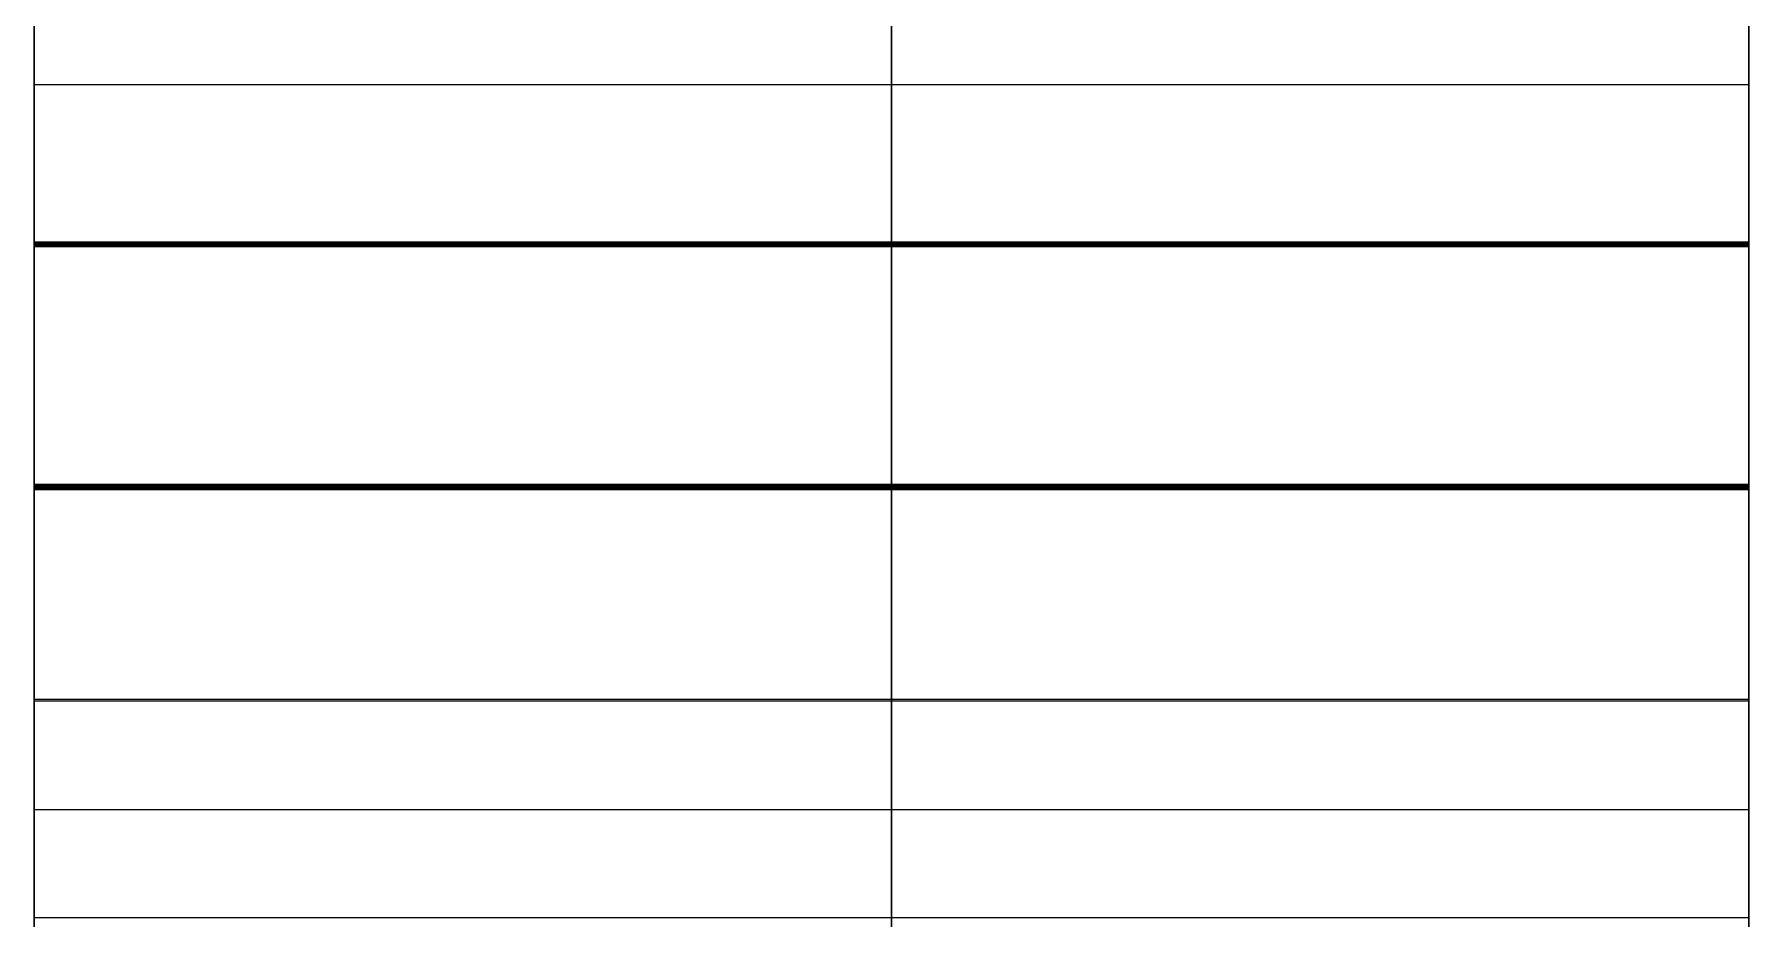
# Model space of a CAD drawing. Header units: millimetres. Extents: x -85 to 1059, y -155 to 155.
# Drawn here: x 1000.5 to 1007, y -9.54 to -6.19 of the extents above; entities that cross this region are included whole.
import ezdxf

# ---------------------------------------------------------------- set-up
doc = ezdxf.new("R2010")
doc.units = ezdxf.units.MM
doc.header["$MEASUREMENT"] = 0
doc.layers.add('Default', color=7, linetype='Continuous', true_color=0x000000)

msp = doc.modelspace()

# ---------------------------------------------------------------- linework, layer by layer
at = {"layer": 'Default'}
msp.add_line((1007, -6), (1007, -11), dxfattribs=at)
for points, degree, knots in [([(1000.5, 0.0018, 150.0005), (1000.5, 82.8446, 150.0005), (1000.5, 150.0018, 82.8432), (1000.5, 150.0018, 0.0004), (1000.5, 150.0018, -82.8427), (1000.5, 82.8446, -150), (1000.5, 0.0018, -150), (1000.5, -82.8411, -150), (1000.5, -149.9983, -82.8427), (1000.5, -149.9983, 0.0004), (1000.5, -149.9983, 82.8432), (1000.5, -82.8411, 150.0005), (1000.5, 0.0018, 150.0005)], 3, [-5, -5, -5, -5, -4, -4, -4, -3, -3, -3, -2, -2, -2, -1, -1, -1, -1]), ([(1000.5, 0.3488, 139.7504), (1000.5, -76.9709, 139.7504), (1000.5, -139.6511, 77.0702), (1000.5, -139.6511, -0.2498), (1000.5, -139.6511, -77.5699), (1000.5, -76.9709, -140.2497), (1000.5, 0.3488, -140.2497), (1000.5, 77.6689, -140.2497), (1000.5, 140.349, -77.5699), (1000.5, 140.349, -0.2498), (1000.5, 140.349, 77.0702), (1000.5, 77.6689, 139.7504), (1000.5, 0.3488, 139.7504)], 3, [20636, 20636, 20636, 20636, 20637, 20637, 20637, 20638, 20638, 20638, 20639, 20639, 20639, 20640, 20640, 20640, 20640]), ([(1007, 0.3488, 139.7504), (1007, -76.9709, 139.7504), (1007, -139.6511, 77.0702), (1007, -139.6511, -0.2498), (1007, -139.6511, -77.5699), (1007, -76.9709, -140.2497), (1007, 0.3488, -140.2497), (1007, 77.6689, -140.2497), (1007, 140.349, -77.5699), (1007, 140.349, -0.2498), (1007, 140.349, 77.0702), (1007, 77.6689, 139.7504), (1007, 0.3488, 139.7504)], 3, [20636, 20636, 20636, 20636, 20637, 20637, 20637, 20638, 20638, 20638, 20639, 20639, 20639, 20640, 20640, 20640, 20640]), ([(1000.5, 0.0018, 140.0004), (1000.5, -77.318, 140.0004), (1000.5, -139.9981, 77.3202), (1000.5, -139.9981, 0.0002), (1000.5, -139.9981, -77.3199), (1000.5, -77.318, -139.9997), (1000.5, 0.0018, -139.9997), (1000.5, 77.3215, -139.9997), (1000.5, 140.002, -77.3199), (1000.5, 140.002, 0.0002), (1000.5, 140.002, 77.3202), (1000.5, 77.3215, 140.0004), (1000.5, 0.0018, 140.0004)], 3, [-1, -1, -1, -1, 0, 0, 0, 1, 1, 1, 2, 2, 2, 3, 3, 3, 3]), ([(1003.75, 0.0018, 140.0004), (1003.75, -77.318, 140.0004), (1003.75, -139.9981, 77.3202), (1003.75, -139.9981, 0.0002), (1003.75, -139.9981, -77.3199), (1003.75, -77.318, -139.9997), (1003.75, 0.0018, -139.9997), (1003.75, 77.3215, -139.9997), (1003.75, 140.002, -77.3199), (1003.75, 140.002, 0.0002), (1003.75, 140.002, 77.3202), (1003.75, 77.3215, 140.0004), (1003.75, 0.0018, 140.0004)], 3, [-1, -1, -1, -1, 0, 0, 0, 1, 1, 1, 2, 2, 2, 3, 3, 3, 3]), ([(1007, 0.0018, 140.0004), (1007, -77.318, 140.0004), (1007, -139.9981, 77.3202), (1007, -139.9981, 0.0002), (1007, -139.9981, -77.3199), (1007, -77.318, -139.9997), (1007, 0.0018, -139.9997), (1007, 77.3215, -139.9997), (1007, 140.002, -77.3199), (1007, 140.002, 0.0002), (1007, 140.002, 77.3202), (1007, 77.3215, 140.0004), (1007, 0.0018, 140.0004)], 3, [-1, -1, -1, -1, 0, 0, 0, 1, 1, 1, 2, 2, 2, 3, 3, 3, 3]), ([(1007, 124.0322, 15.6482), (1007, 116.3332, 77.2989), (1007, 63.7379, 125.0004), (1007, 0.0019, 125.0004), (1007, -17.5054, 125.0004), (1007, -34.1724, 121.4011), (1007, -49.2988, 114.9022)], 3, [595.378082, 595.378082, 595.378082, 595.378082, 596.378082, 596.378082, 596.378082, 597.378082, 597.378082, 597.378082, 597.378082]), ([(1007, -49.627, -114.76), (1007, -34.4135, -121.3481), (1007, -17.6322, -124.9994), (1007, 0.0018, -124.9994), (1007, 63.676, -124.9994), (1007, 116.2304, -77.3892), (1007, 124.0095, -15.8252)], 3, [1200.555169, 1200.555169, 1200.555169, 1200.555169, 1201.555169, 1201.555169, 1201.555169, 1202.555169, 1202.555169, 1202.555169, 1202.555169]), ([(1007, 0.0018, 11.1001), (1007, -6.1285, 11.1001), (1007, -11.098, 6.1305), (1007, -11.098, -0.0001), (1007, -11.098, -6.1303), (1007, -6.1285, -11.0999), (1007, 0.0018, -11.0999), (1007, 6.132, -11.0999), (1007, 11.1019, -6.1303), (1007, 11.1019, -0.0001), (1007, 11.1019, 6.1305), (1007, 6.132, 11.1001), (1007, 0.0018, 11.1001)], 3, [1795.564678, 1795.564678, 1795.564678, 1795.564678, 1796.564678, 1796.564678, 1796.564678, 1797.564678, 1797.564678, 1797.564678, 1798.564678, 1798.564678, 1798.564678, 1799.564678, 1799.564678, 1799.564678, 1799.564678]), ([(1000.5, -6.3843, -155.0997), (1000.5, -6.3871, -155.091), (1000.5, -6.3899, -155.0824), (1000.5, -6.4058, -155.031), (1000.5, -6.4217, -154.9797), (1000.5, -6.4376, -154.9287), (1000.5, -6.4534, -154.8778), (1000.5, -6.4691, -154.8271), (1000.5, -6.4848, -154.7765), (1000.5, -6.5002, -154.7259), (1000.5, -6.5155, -154.6753), (1000.5, -6.5309, -154.625), (1000.5, -6.5462, -154.5747), (1000.5, -6.5612, -154.5248), (1000.5, -6.5762, -154.4749), (1000.5, -6.5912, -154.4253), (1000.5, -6.6062, -154.3758), (1000.5, -6.6208, -154.3262), (1000.5, -6.6355, -154.2766), (1000.5, -6.6499, -154.2276), (1000.5, -6.6644, -154.1786), (1000.5, -6.6787, -154.1297), (1000.5, -6.693, -154.0808), (1000.5, -6.7071, -154.032), (1000.5, -6.7212, -153.9831), (1000.5, -6.7351, -153.9348), (1000.5, -6.7491, -153.8865), (1000.5, -6.7628, -153.8385), (1000.5, -6.7766, -153.7905), (1000.5, -6.7902, -153.7425), (1000.5, -6.8037, -153.6945), (1000.5, -6.8173, -153.6471), (1000.5, -6.8309, -153.5997), (1000.5, -6.844, -153.5522), (1000.5, -6.857, -153.5048), (1000.5, -6.8701, -153.4577), (1000.5, -6.8831, -153.4106), (1000.5, -6.8958, -153.3638), (1000.5, -6.9085, -153.3171), (1000.5, -6.9214, -153.2705), (1000.5, -6.9343, -153.2239), (1000.5, -6.9468, -153.1777), (1000.5, -6.9593, -153.1315), (1000.5, -6.9697, -153.0922), (1000.5, -6.9801, -153.0528)], 2, [10521, 10521, 10521, 10522, 10522, 10523, 10523, 10524, 10524, 10525, 10525, 10526, 10526, 10527, 10527, 10528, 10528, 10529, 10529, 10530, 10530, 10531, 10531, 10532, 10532, 10533, 10533, 10534, 10534, 10535, 10535, 10536, 10536, 10537, 10537, 10538, 10538, 10539, 10539, 10540, 10540, 10541, 10541, 10542, 10542, 10543, 10543, 10543]), ([(1000.5, -6.9801, 152.5533), (1000.5, -6.9697, 152.5926), (1000.5, -6.9593, 152.6319), (1000.5, -6.9468, 152.6781), (1000.5, -6.9343, 152.7243), (1000.5, -6.9214, 152.7707), (1000.5, -6.9085, 152.8171), (1000.5, -6.8958, 152.864), (1000.5, -6.8831, 152.911), (1000.5, -6.8701, 152.9582), (1000.5, -6.857, 153.0055), (1000.5, -6.844, 153.0526), (1000.5, -6.8309, 153.0997), (1000.5, -6.8173, 153.1473), (1000.5, -6.8037, 153.195), (1000.5, -6.7902, 153.2428), (1000.5, -6.7766, 153.2906), (1000.5, -6.7628, 153.3389), (1000.5, -6.7491, 153.3872), (1000.5, -6.7351, 153.4354), (1000.5, -6.7212, 153.4835), (1000.5, -6.7071, 153.532), (1000.5, -6.693, 153.5805), (1000.5, -6.6787, 153.6296), (1000.5, -6.6644, 153.6786), (1000.5, -6.6499, 153.7278), (1000.5, -6.6355, 153.777), (1000.5, -6.6208, 153.8266), (1000.5, -6.6062, 153.8762), (1000.5, -6.5912, 153.9259), (1000.5, -6.5762, 153.9757), (1000.5, -6.5612, 154.0256), (1000.5, -6.5462, 154.0755), (1000.5, -6.5309, 154.1258), (1000.5, -6.5155, 154.176), (1000.5, -6.5002, 154.2263), (1000.5, -6.4848, 154.2766), (1000.5, -6.4691, 154.3272), (1000.5, -6.4534, 154.3778), (1000.5, -6.4376, 154.4288), (1000.5, -6.4217, 154.4798), (1000.5, -6.4058, 154.5311), (1000.5, -6.3899, 154.5824), (1000.5, -6.3871, 154.5914), (1000.5, -6.3843, 154.6004)], 2, [20547, 20547, 20547, 20548, 20548, 20549, 20549, 20550, 20550, 20551, 20551, 20552, 20552, 20553, 20553, 20554, 20554, 20555, 20555, 20556, 20556, 20557, 20557, 20558, 20558, 20559, 20559, 20560, 20560, 20561, 20561, 20562, 20562, 20563, 20563, 20564, 20564, 20565, 20565, 20566, 20566, 20567, 20567, 20568, 20568, 20569, 20569, 20569]), ([(1007, -6.3843, -155.0997), (1007, -6.3871, -155.091), (1007, -6.3899, -155.0824), (1007, -6.4058, -155.031), (1007, -6.4217, -154.9797), (1007, -6.4376, -154.9287), (1007, -6.4534, -154.8778), (1007, -6.4691, -154.8271), (1007, -6.4848, -154.7765), (1007, -6.5002, -154.7259), (1007, -6.5155, -154.6753), (1007, -6.5309, -154.625), (1007, -6.5462, -154.5747), (1007, -6.5612, -154.5248), (1007, -6.5762, -154.4749), (1007, -6.5912, -154.4253), (1007, -6.6062, -154.3758), (1007, -6.6208, -154.3262), (1007, -6.6355, -154.2766), (1007, -6.6499, -154.2276), (1007, -6.6644, -154.1786), (1007, -6.6787, -154.1297), (1007, -6.693, -154.0808), (1007, -6.7071, -154.032), (1007, -6.7212, -153.9831), (1007, -6.7351, -153.9348), (1007, -6.7491, -153.8865), (1007, -6.7628, -153.8385), (1007, -6.7766, -153.7905), (1007, -6.7902, -153.7425), (1007, -6.8037, -153.6945), (1007, -6.8173, -153.6471), (1007, -6.8309, -153.5997), (1007, -6.844, -153.5522), (1007, -6.857, -153.5048), (1007, -6.8701, -153.4577), (1007, -6.8831, -153.4106), (1007, -6.8958, -153.3638), (1007, -6.9085, -153.3171), (1007, -6.9214, -153.2705), (1007, -6.9343, -153.2239), (1007, -6.9468, -153.1777), (1007, -6.9593, -153.1315), (1007, -6.9697, -153.0922), (1007, -6.9801, -153.0528)], 2, [10521, 10521, 10521, 10522, 10522, 10523, 10523, 10524, 10524, 10525, 10525, 10526, 10526, 10527, 10527, 10528, 10528, 10529, 10529, 10530, 10530, 10531, 10531, 10532, 10532, 10533, 10533, 10534, 10534, 10535, 10535, 10536, 10536, 10537, 10537, 10538, 10538, 10539, 10539, 10540, 10540, 10541, 10541, 10542, 10542, 10543, 10543, 10543]), ([(1007, -6.9801, 152.5533), (1007, -6.9697, 152.5926), (1007, -6.9593, 152.6319), (1007, -6.9468, 152.6781), (1007, -6.9343, 152.7243), (1007, -6.9214, 152.7707), (1007, -6.9085, 152.8171), (1007, -6.8958, 152.864), (1007, -6.8831, 152.911), (1007, -6.8701, 152.9582), (1007, -6.857, 153.0055), (1007, -6.844, 153.0526), (1007, -6.8309, 153.0997), (1007, -6.8173, 153.1473), (1007, -6.8037, 153.195), (1007, -6.7902, 153.2428), (1007, -6.7766, 153.2906), (1007, -6.7628, 153.3389), (1007, -6.7491, 153.3872), (1007, -6.7351, 153.4354), (1007, -6.7212, 153.4835), (1007, -6.7071, 153.532), (1007, -6.693, 153.5805), (1007, -6.6787, 153.6296), (1007, -6.6644, 153.6786), (1007, -6.6499, 153.7278), (1007, -6.6355, 153.777), (1007, -6.6208, 153.8266), (1007, -6.6062, 153.8762), (1007, -6.5912, 153.9259), (1007, -6.5762, 153.9757), (1007, -6.5612, 154.0256), (1007, -6.5462, 154.0755), (1007, -6.5309, 154.1258), (1007, -6.5155, 154.176), (1007, -6.5002, 154.2263), (1007, -6.4848, 154.2766), (1007, -6.4691, 154.3272), (1007, -6.4534, 154.3778), (1007, -6.4376, 154.4288), (1007, -6.4217, 154.4798), (1007, -6.4058, 154.5311), (1007, -6.3899, 154.5824), (1007, -6.3871, 154.5914), (1007, -6.3843, 154.6004)], 2, [20547, 20547, 20547, 20548, 20548, 20549, 20549, 20550, 20550, 20551, 20551, 20552, 20552, 20553, 20553, 20554, 20554, 20555, 20555, 20556, 20556, 20557, 20557, 20558, 20558, 20559, 20559, 20560, 20560, 20561, 20561, 20562, 20562, 20563, 20563, 20564, 20564, 20565, 20565, 20566, 20566, 20567, 20567, 20568, 20568, 20569, 20569, 20569]), ([(1000.5, -6.9978, -153.0236), (1000.5, -7.145, -153.0163), (1000.5, -7.2923, -153.0091), (1000.5, -7.4481, -153.0012), (1000.5, -7.6038, -152.9932), (1000.5, -7.7509, -152.9853), (1000.5, -7.8981, -152.9774)], 2, [10552, 10552, 10552, 10553, 10553, 10554, 10554, 10555, 10555, 10555]), ([(1000.5, -7.8981, 152.4778), (1000.5, -7.7509, 152.4855), (1000.5, -7.6038, 152.4933), (1000.5, -7.4481, 152.5012), (1000.5, -7.2923, 152.5092), (1000.5, -7.145, 152.5164), (1000.5, -6.9978, 152.5236)], 2, [20535, 20535, 20535, 20536, 20536, 20537, 20537, 20538, 20538, 20538]), ([(1007, -6.9978, -153.0236), (1007, -7.145, -153.0163), (1007, -7.2923, -153.0091), (1007, -7.4481, -153.0012), (1007, -7.6038, -152.9932), (1007, -7.7509, -152.9853), (1007, -7.8981, -152.9774)], 2, [10552, 10552, 10552, 10553, 10553, 10554, 10554, 10555, 10555, 10555]), ([(1007, -7.8981, 152.4778), (1007, -7.7509, 152.4855), (1007, -7.6038, 152.4933), (1007, -7.4481, 152.5012), (1007, -7.2923, 152.5092), (1007, -7.145, 152.5164), (1007, -6.9978, 152.5236)], 2, [20535, 20535, 20535, 20536, 20536, 20537, 20537, 20538, 20538, 20538]), ([(1000.5, -7.9189, -153.0052), (1000.5, -7.9333, -153.0431), (1000.5, -7.9478, -153.0811), (1000.5, -7.9649, -153.1259), (1000.5, -7.982, -153.1707), (1000.5, -7.9993, -153.2157), (1000.5, -8.0166, -153.2606), (1000.5, -8.0342, -153.3058), (1000.5, -8.0519, -153.3509), (1000.5, -8.0697, -153.3965), (1000.5, -8.0875, -153.442), (1000.5, -8.1055, -153.4876), (1000.5, -8.1235, -153.5333), (1000.5, -8.1416, -153.5794), (1000.5, -8.1598, -153.6254), (1000.5, -8.1782, -153.6718), (1000.5, -8.1965, -153.7182), (1000.5, -8.215, -153.7644), (1000.5, -8.2335, -153.8106), (1000.5, -8.2524, -153.8575), (1000.5, -8.2713, -153.9045), (1000.5, -8.2903, -153.9512), (1000.5, -8.3094, -153.9979), (1000.5, -8.3284, -154.0452), (1000.5, -8.3475, -154.0925), (1000.5, -8.3671, -154.1401), (1000.5, -8.3867, -154.1877), (1000.5, -8.4062, -154.2352), (1000.5, -8.4258, -154.2826), (1000.5, -8.4456, -154.3308), (1000.5, -8.4653, -154.3789), (1000.5, -8.4856, -154.4269), (1000.5, -8.5059, -154.4749), (1000.5, -8.526, -154.5232), (1000.5, -8.5461, -154.5716), (1000.5, -8.5666, -154.6202), (1000.5, -8.587, -154.6689), (1000.5, -8.6077, -154.7178), (1000.5, -8.6283, -154.7666), (1000.5, -8.6493, -154.8157), (1000.5, -8.6703, -154.8647), (1000.5, -8.6916, -154.9143), (1000.5, -8.713, -154.9638), (1000.5, -8.7165, -154.9723), (1000.5, -8.72, -154.9808)], 2, [10564, 10564, 10564, 10565, 10565, 10566, 10566, 10567, 10567, 10568, 10568, 10569, 10569, 10570, 10570, 10571, 10571, 10572, 10572, 10573, 10573, 10574, 10574, 10575, 10575, 10576, 10576, 10577, 10577, 10578, 10578, 10579, 10579, 10580, 10580, 10581, 10581, 10582, 10582, 10583, 10583, 10584, 10584, 10585, 10585, 10586, 10586, 10586]), ([(1000.5, -8.713, 154.4639), (1000.5, -8.6916, 154.4147), (1000.5, -8.6703, 154.3655), (1000.5, -8.6493, 154.3163), (1000.5, -8.6283, 154.267), (1000.5, -8.6077, 154.218), (1000.5, -8.587, 154.169), (1000.5, -8.5666, 154.1205), (1000.5, -8.5461, 154.072), (1000.5, -8.526, 154.0238), (1000.5, -8.5059, 153.9757), (1000.5, -8.4856, 153.9273), (1000.5, -8.4653, 153.879), (1000.5, -8.4456, 153.8312), (1000.5, -8.4258, 153.7834), (1000.5, -8.4062, 153.7354), (1000.5, -8.3867, 153.6874), (1000.5, -8.3671, 153.6403), (1000.5, -8.3475, 153.5932), (1000.5, -8.3284, 153.546), (1000.5, -8.3094, 153.4987), (1000.5, -8.2903, 153.4514), (1000.5, -8.2713, 153.4042), (1000.5, -8.2524, 153.3578), (1000.5, -8.2335, 153.3114), (1000.5, -8.215, 153.2648), (1000.5, -8.1965, 153.2182), (1000.5, -8.1782, 153.172), (1000.5, -8.1598, 153.1258), (1000.5, -8.1416, 153.0798), (1000.5, -8.1235, 153.0337), (1000.5, -8.1055, 152.9882), (1000.5, -8.0875, 152.9427), (1000.5, -8.0697, 152.8972), (1000.5, -8.0519, 152.8517), (1000.5, -8.0342, 152.8062), (1000.5, -8.0166, 152.7607), (1000.5, -7.9993, 152.7159), (1000.5, -7.982, 152.6711), (1000.5, -7.9649, 152.6263), (1000.5, -7.9478, 152.5815), (1000.5, -7.9333, 152.5434), (1000.5, -7.9189, 152.5053)], 2, [20505, 20505, 20505, 20506, 20506, 20507, 20507, 20508, 20508, 20509, 20509, 20510, 20510, 20511, 20511, 20512, 20512, 20513, 20513, 20514, 20514, 20515, 20515, 20516, 20516, 20517, 20517, 20518, 20518, 20519, 20519, 20520, 20520, 20521, 20521, 20522, 20522, 20523, 20523, 20524, 20524, 20525, 20525, 20526, 20526, 20526]), ([(1007, -7.9189, -153.0052), (1007, -7.9333, -153.0431), (1007, -7.9478, -153.0811), (1007, -7.9649, -153.1259), (1007, -7.982, -153.1707), (1007, -7.9993, -153.2157), (1007, -8.0166, -153.2606), (1007, -8.0342, -153.3058), (1007, -8.0519, -153.3509), (1007, -8.0697, -153.3965), (1007, -8.0875, -153.442), (1007, -8.1055, -153.4876), (1007, -8.1235, -153.5333), (1007, -8.1416, -153.5794), (1007, -8.1598, -153.6254), (1007, -8.1782, -153.6718), (1007, -8.1965, -153.7182), (1007, -8.215, -153.7644), (1007, -8.2335, -153.8106), (1007, -8.2524, -153.8575), (1007, -8.2713, -153.9045), (1007, -8.2903, -153.9512), (1007, -8.3094, -153.9979), (1007, -8.3284, -154.0452), (1007, -8.3475, -154.0925), (1007, -8.3671, -154.1401), (1007, -8.3867, -154.1877), (1007, -8.4062, -154.2352), (1007, -8.4258, -154.2826), (1007, -8.4456, -154.3308), (1007, -8.4653, -154.3789), (1007, -8.4856, -154.4269), (1007, -8.5059, -154.4749), (1007, -8.526, -154.5232), (1007, -8.5461, -154.5716), (1007, -8.5666, -154.6202), (1007, -8.587, -154.6689), (1007, -8.6077, -154.7178), (1007, -8.6283, -154.7666), (1007, -8.6493, -154.8157), (1007, -8.6703, -154.8647), (1007, -8.6916, -154.9143), (1007, -8.713, -154.9638), (1007, -8.7165, -154.9723), (1007, -8.72, -154.9808)], 2, [10564, 10564, 10564, 10565, 10565, 10566, 10566, 10567, 10567, 10568, 10568, 10569, 10569, 10570, 10570, 10571, 10571, 10572, 10572, 10573, 10573, 10574, 10574, 10575, 10575, 10576, 10576, 10577, 10577, 10578, 10578, 10579, 10579, 10580, 10580, 10581, 10581, 10582, 10582, 10583, 10583, 10584, 10584, 10585, 10585, 10586, 10586, 10586]), ([(1007, -8.713, 154.4639), (1007, -8.6916, 154.4147), (1007, -8.6703, 154.3655), (1007, -8.6493, 154.3163), (1007, -8.6283, 154.267), (1007, -8.6077, 154.218), (1007, -8.587, 154.169), (1007, -8.5666, 154.1205), (1007, -8.5461, 154.072), (1007, -8.526, 154.0238), (1007, -8.5059, 153.9757), (1007, -8.4856, 153.9273), (1007, -8.4653, 153.879), (1007, -8.4456, 153.8312), (1007, -8.4258, 153.7834), (1007, -8.4062, 153.7354), (1007, -8.3867, 153.6874), (1007, -8.3671, 153.6403), (1007, -8.3475, 153.5932), (1007, -8.3284, 153.546), (1007, -8.3094, 153.4987), (1007, -8.2903, 153.4514), (1007, -8.2713, 153.4042), (1007, -8.2524, 153.3578), (1007, -8.2335, 153.3114), (1007, -8.215, 153.2648), (1007, -8.1965, 153.2182), (1007, -8.1782, 153.172), (1007, -8.1598, 153.1258), (1007, -8.1416, 153.0798), (1007, -8.1235, 153.0337), (1007, -8.1055, 152.9882), (1007, -8.0875, 152.9427), (1007, -8.0697, 152.8972), (1007, -8.0519, 152.8517), (1007, -8.0342, 152.8062), (1007, -8.0166, 152.7607), (1007, -7.9993, 152.7159), (1007, -7.982, 152.6711), (1007, -7.9649, 152.6263), (1007, -7.9478, 152.5815), (1007, -7.9333, 152.5434), (1007, -7.9189, 152.5053)], 2, [20505, 20505, 20505, 20506, 20506, 20507, 20507, 20508, 20508, 20509, 20509, 20510, 20510, 20511, 20511, 20512, 20512, 20513, 20513, 20514, 20514, 20515, 20515, 20516, 20516, 20517, 20517, 20518, 20518, 20519, 20519, 20520, 20520, 20521, 20521, 20522, 20522, 20523, 20523, 20524, 20524, 20525, 20525, 20526, 20526, 20526])]:
    msp.add_open_spline(points, degree=degree, knots=knots, dxfattribs=at)
msp.add_rational_spline([(1007, 0, -11), (1007, -11, -11), (1007, -11), (1007, -11, 11), (1007, 0, 11), (1007, 11, 11), (1007, 11), (1007, 11, -11), (1007, 0, -11)], [1, 0.707106781187, 1, 0.707106781187, 1, 0.707106781187, 1, 0.707106781187, 1], degree=2, knots=[0, 0, 0, 17.27876, 17.27876, 34.557519, 34.557519, 51.836279, 51.836279, 69.115038, 69.115038, 69.115038], dxfattribs=at)
for points, degree in [([(1007, -49.8544, 114.6626), (1007, -32.5552, 84.6998), (1007, -15.2561, 54.737), (1007, 2.0431, 24.7742)], 3), ([(1007, 1.9703, -24.9234), (1007, -15.2051, -54.6721), (1007, -32.3804, -84.4208), (1007, -49.5558, -114.1694)], 3), ([(1000.5, -5.9733, -155.1208), (1000.5, -6.1788, -155.1102), (1000.5, -6.3843, -155.0997)], 2), ([(1000.5, -6.3843, 154.6004), (1000.5, -6.1788, 154.6108), (1000.5, -5.9733, 154.6212)], 2), ([(1007, -5.9733, -155.1208), (1007, -6.1788, -155.1102), (1007, -6.3843, -155.0997)], 2), ([(1007, -6.3843, 154.6004), (1007, -6.1788, 154.6108), (1007, -5.9733, 154.6212)], 2), ([(1007, -6.3843, -155.0997), (1003.75, -6.3843, -155.0997), (1000.5, -6.3843, -155.0997)], 2), ([(1007, -6.3843, 154.6004), (1003.75, -6.3843, 154.6004), (1000.5, -6.3843, 154.6004)], 2), ([(1007, -6.9801, -153.0528), (1003.75, -6.9801, -153.0528), (1000.5, -6.9801, -153.0528)], 2), ([(1000.5, -6.9801, -153.0528), (1000.5, -6.9812, -153.0498), (1000.5, -6.9822, -153.0468)], 2), ([(1007, -6.9801, 152.5533), (1003.75, -6.9801, 152.5533), (1000.5, -6.9801, 152.5533)], 2), ([(1000.5, -6.9822, 152.5473), (1000.5, -6.9812, 152.5503), (1000.5, -6.9801, 152.5533)], 2), ([(1007, -6.9822, -153.0468), (1003.75, -6.9822, -153.0468), (1000.5, -6.9822, -153.0468)], 2), ([(1000.5, -6.9822, -153.0468), (1000.5, -6.9829, -153.0444), (1000.5, -6.9837, -153.0419)], 2), ([(1007, -6.9822, 152.5473), (1003.75, -6.9822, 152.5473), (1000.5, -6.9822, 152.5473)], 2), ([(1000.5, -6.9837, 152.5423), (1000.5, -6.9829, 152.5448), (1000.5, -6.9822, 152.5473)], 2), ([(1007, -6.9837, -153.0419), (1003.75, -6.9837, -153.0419), (1000.5, -6.9837, -153.0419)], 2), ([(1000.5, -6.9837, -153.0419), (1000.5, -6.9847, -153.0396), (1000.5, -6.9858, -153.0373)], 2), ([(1007, -6.9837, 152.5423), (1003.75, -6.9837, 152.5423), (1000.5, -6.9837, 152.5423)], 2), ([(1000.5, -6.9858, 152.5374), (1000.5, -6.9847, 152.5398), (1000.5, -6.9837, 152.5423)], 2), ([(1007, -6.9858, -153.0373), (1003.75, -6.9858, -153.0373), (1000.5, -6.9858, -153.0373)], 2), ([(1000.5, -6.9858, -153.0373), (1000.5, -6.9868, -153.0354), (1000.5, -6.9879, -153.0334)], 2), ([(1007, -6.9858, 152.5374), (1003.75, -6.9858, 152.5374), (1000.5, -6.9858, 152.5374)], 2), ([(1000.5, -6.9879, 152.5342), (1000.5, -6.9868, 152.5358), (1000.5, -6.9858, 152.5374)], 2), ([(1007, -6.9879, -153.0334), (1003.75, -6.9879, -153.0334), (1000.5, -6.9879, -153.0334)], 2), ([(1000.5, -6.9879, -153.0334), (1000.5, -6.9889, -153.0317), (1000.5, -6.99, -153.0299)], 2), ([(1007, -6.9879, 152.5342), (1003.75, -6.9879, 152.5342), (1000.5, -6.9879, 152.5342)], 2), ([(1000.5, -6.99, 152.5307), (1000.5, -6.9889, 152.5324), (1000.5, -6.9879, 152.5342)], 2), ([(1007, -6.99, -153.0299), (1003.75, -6.99, -153.0299), (1000.5, -6.99, -153.0299)], 2), ([(1000.5, -6.99, -153.0299), (1000.5, -6.9909, -153.0285), (1000.5, -6.9918, -153.0271)], 2), ([(1007, -6.99, 152.5307), (1003.75, -6.99, 152.5307), (1000.5, -6.99, 152.5307)], 2), ([(1000.5, -6.9918, 152.5279), (1000.5, -6.9909, 152.5293), (1000.5, -6.99, 152.5307)], 2), ([(1007, -6.9918, -153.0271), (1003.75, -6.9918, -153.0271), (1000.5, -6.9918, -153.0271)], 2), ([(1000.5, -6.9918, -153.0271), (1000.5, -6.9928, -153.0264), (1000.5, -6.9939, -153.0257)], 2), ([(1007, -6.9918, 152.5279), (1003.75, -6.9918, 152.5279), (1000.5, -6.9918, 152.5279)], 2), ([(1000.5, -6.9939, 152.5257), (1000.5, -6.9928, 152.5268), (1000.5, -6.9918, 152.5279)], 2), ([(1007, -6.9939, -153.0257), (1003.75, -6.9939, -153.0257), (1000.5, -6.9939, -153.0257)], 2), ([(1000.5, -6.9939, -153.0257), (1000.5, -6.9948, -153.025), (1000.5, -6.9956, -153.0243)], 2), ([(1007, -6.9939, 152.5257), (1003.75, -6.9939, 152.5257), (1000.5, -6.9939, 152.5257)], 2), ([(1000.5, -6.9956, 152.5243), (1000.5, -6.9948, 152.525), (1000.5, -6.9939, 152.5257)], 2), ([(1007, -6.9956, -153.0243), (1003.75, -6.9956, -153.0243), (1000.5, -6.9956, -153.0243)], 2), ([(1000.5, -6.9956, -153.0243), (1000.5, -6.9967, -153.0239), (1000.5, -6.9978, -153.0236)], 2), ([(1007, -6.9956, 152.5243), (1003.75, -6.9956, 152.5243), (1000.5, -6.9956, 152.5243)], 2), ([(1000.5, -6.9978, 152.5236), (1000.5, -6.9967, 152.524), (1000.5, -6.9956, 152.5243)], 2), ([(1007, -6.9978, -153.0236), (1003.75, -6.9978, -153.0236), (1000.5, -6.9978, -153.0236)], 2), ([(1007, -6.9978, 152.5236), (1003.75, -6.9978, 152.5236), (1000.5, -6.9978, 152.5236)], 2), ([(1007, -6.9801, -153.0528), (1007, -6.9812, -153.0498), (1007, -6.9822, -153.0468)], 2), ([(1007, -6.9822, 152.5473), (1007, -6.9812, 152.5503), (1007, -6.9801, 152.5533)], 2), ([(1007, -6.9822, -153.0468), (1007, -6.9829, -153.0444), (1007, -6.9837, -153.0419)], 2), ([(1007, -6.9837, 152.5423), (1007, -6.9829, 152.5448), (1007, -6.9822, 152.5473)], 2), ([(1007, -6.9837, -153.0419), (1007, -6.9847, -153.0396), (1007, -6.9858, -153.0373)], 2), ([(1007, -6.9858, 152.5374), (1007, -6.9847, 152.5398), (1007, -6.9837, 152.5423)], 2), ([(1007, -6.9858, -153.0373), (1007, -6.9868, -153.0354), (1007, -6.9879, -153.0334)], 2), ([(1007, -6.9879, 152.5342), (1007, -6.9868, 152.5358), (1007, -6.9858, 152.5374)], 2), ([(1007, -6.9879, -153.0334), (1007, -6.9889, -153.0317), (1007, -6.99, -153.0299)], 2), ([(1007, -6.99, 152.5307), (1007, -6.9889, 152.5324), (1007, -6.9879, 152.5342)], 2), ([(1007, -6.99, -153.0299), (1007, -6.9909, -153.0285), (1007, -6.9918, -153.0271)], 2), ([(1007, -6.9918, 152.5279), (1007, -6.9909, 152.5293), (1007, -6.99, 152.5307)], 2), ([(1007, -6.9918, -153.0271), (1007, -6.9928, -153.0264), (1007, -6.9939, -153.0257)], 2), ([(1007, -6.9939, 152.5257), (1007, -6.9928, 152.5268), (1007, -6.9918, 152.5279)], 2), ([(1007, -6.9939, -153.0257), (1007, -6.9948, -153.025), (1007, -6.9956, -153.0243)], 2), ([(1007, -6.9956, 152.5243), (1007, -6.9948, 152.525), (1007, -6.9939, 152.5257)], 2), ([(1007, -6.9956, -153.0243), (1007, -6.9967, -153.0239), (1007, -6.9978, -153.0236)], 2), ([(1007, -6.9978, 152.5236), (1007, -6.9967, 152.524), (1007, -6.9956, 152.5243)], 2), ([(1007, -7.8981, -152.9774), (1003.75, -7.8981, -152.9774), (1000.5, -7.8981, -152.9774)], 2), ([(1000.5, -7.8981, -152.9774), (1000.5, -7.8991, -152.9777), (1000.5, -7.9002, -152.9781)], 2), ([(1007, -7.8981, 152.4778), (1003.75, -7.8981, 152.4778), (1000.5, -7.8981, 152.4778)], 2), ([(1000.5, -7.9002, 152.4785), (1000.5, -7.8991, 152.4781), (1000.5, -7.8981, 152.4778)], 2), ([(1007, -7.9002, -152.9781), (1003.75, -7.9002, -152.9781), (1000.5, -7.9002, -152.9781)], 2), ([(1000.5, -7.9002, -152.9781), (1000.5, -7.9014, -152.9786), (1000.5, -7.9026, -152.9791)], 2), ([(1007, -7.9002, 152.4785), (1003.75, -7.9002, 152.4785), (1000.5, -7.9002, 152.4785)], 2), ([(1000.5, -7.9026, 152.4795), (1000.5, -7.9014, 152.479), (1000.5, -7.9002, 152.4785)], 2), ([(1007, -7.9026, -152.9791), (1003.75, -7.9026, -152.9791), (1000.5, -7.9026, -152.9791)], 2), ([(1000.5, -7.9026, -152.9791), (1000.5, -7.9039, -152.98), (1000.5, -7.9051, -152.9809)], 2), ([(1007, -7.9026, 152.4795), (1003.75, -7.9026, 152.4795), (1000.5, -7.9026, 152.4795)], 2), ([(1000.5, -7.9051, 152.4809), (1000.5, -7.9039, 152.4802), (1000.5, -7.9026, 152.4795)], 2), ([(1007, -7.9051, -152.9809), (1003.75, -7.9051, -152.9809), (1000.5, -7.9051, -152.9809)], 2), ([(1000.5, -7.9051, -152.9809), (1000.5, -7.906, -152.9819), (1000.5, -7.9069, -152.983)], 2), ([(1007, -7.9051, 152.4809), (1003.75, -7.9051, 152.4809), (1000.5, -7.9051, 152.4809)], 2), ([(1000.5, -7.9069, 152.4838), (1000.5, -7.906, 152.4823), (1000.5, -7.9051, 152.4809)], 2), ([(1007, -7.9069, -152.983), (1003.75, -7.9069, -152.983), (1000.5, -7.9069, -152.983)], 2), ([(1000.5, -7.9069, -152.983), (1000.5, -7.9079, -152.9846), (1000.5, -7.909, -152.9862)], 2), ([(1007, -7.9069, 152.4838), (1003.75, -7.9069, 152.4838), (1000.5, -7.9069, 152.4838)], 2), ([(1000.5, -7.909, 152.4866), (1000.5, -7.9079, 152.4852), (1000.5, -7.9069, 152.4838)], 2), ([(1007, -7.909, -152.9862), (1003.75, -7.909, -152.9862), (1000.5, -7.909, -152.9862)], 2), ([(1000.5, -7.909, -152.9862), (1000.5, -7.9104, -152.9881), (1000.5, -7.9118, -152.9901)], 2), ([(1007, -7.909, 152.4866), (1003.75, -7.909, 152.4866), (1000.5, -7.909, 152.4866)], 2), ([(1000.5, -7.9118, 152.4908), (1000.5, -7.9104, 152.4887), (1000.5, -7.909, 152.4866)], 2), ([(1007, -7.9118, -152.9901), (1003.75, -7.9118, -152.9901), (1000.5, -7.9118, -152.9901)], 2), ([(1000.5, -7.9118, -152.9901), (1000.5, -7.9129, -152.9923), (1000.5, -7.9139, -152.9946)], 2), ([(1007, -7.9118, 152.4908), (1003.75, -7.9118, 152.4908), (1000.5, -7.9118, 152.4908)], 2), ([(1000.5, -7.9139, 152.4947), (1000.5, -7.9129, 152.4927), (1000.5, -7.9118, 152.4908)], 2), ([(1007, -7.9139, -152.9946), (1003.75, -7.9139, -152.9946), (1000.5, -7.9139, -152.9946)], 2), ([(1000.5, -7.9139, -152.9946), (1000.5, -7.9152, -152.9969), (1000.5, -7.9164, -152.9992)], 2), ([(1007, -7.9139, 152.4947), (1003.75, -7.9139, 152.4947), (1000.5, -7.9139, 152.4947)], 2), ([(1000.5, -7.9164, 152.4996), (1000.5, -7.9152, 152.4972), (1000.5, -7.9139, 152.4947)], 2), ([(1007, -7.9164, -152.9992), (1003.75, -7.9164, -152.9992), (1000.5, -7.9164, -152.9992)], 2), ([(1000.5, -7.9164, -152.9992), (1000.5, -7.9176, -153.0022), (1000.5, -7.9189, -153.0052)], 2), ([(1007, -7.9164, 152.4996), (1003.75, -7.9164, 152.4996), (1000.5, -7.9164, 152.4996)], 2), ([(1000.5, -7.9189, 152.5053), (1000.5, -7.9176, 152.5025), (1000.5, -7.9164, 152.4996)], 2), ([(1007, -7.9189, -153.0052), (1003.75, -7.9189, -153.0052), (1000.5, -7.9189, -153.0052)], 2), ([(1007, -7.9189, 152.5053), (1003.75, -7.9189, 152.5053), (1000.5, -7.9189, 152.5053)], 2), ([(1007, -7.8981, -152.9774), (1007, -7.8991, -152.9777), (1007, -7.9002, -152.9781)], 2), ([(1007, -7.9002, 152.4785), (1007, -7.8991, 152.4781), (1007, -7.8981, 152.4778)], 2), ([(1007, -7.9002, -152.9781), (1007, -7.9014, -152.9786), (1007, -7.9026, -152.9791)], 2), ([(1007, -7.9026, 152.4795), (1007, -7.9014, 152.479), (1007, -7.9002, 152.4785)], 2), ([(1007, -7.9026, -152.9791), (1007, -7.9039, -152.98), (1007, -7.9051, -152.9809)], 2), ([(1007, -7.9051, 152.4809), (1007, -7.9039, 152.4802), (1007, -7.9026, 152.4795)], 2), ([(1007, -7.9051, -152.9809), (1007, -7.906, -152.9819), (1007, -7.9069, -152.983)], 2), ([(1007, -7.9069, 152.4838), (1007, -7.906, 152.4823), (1007, -7.9051, 152.4809)], 2), ([(1007, -7.9069, -152.983), (1007, -7.9079, -152.9846), (1007, -7.909, -152.9862)], 2), ([(1007, -7.909, 152.4866), (1007, -7.9079, 152.4852), (1007, -7.9069, 152.4838)], 2), ([(1007, -7.909, -152.9862), (1007, -7.9104, -152.9881), (1007, -7.9118, -152.9901)], 2), ([(1007, -7.9118, 152.4908), (1007, -7.9104, 152.4887), (1007, -7.909, 152.4866)], 2), ([(1007, -7.9118, -152.9901), (1007, -7.9129, -152.9923), (1007, -7.9139, -152.9946)], 2), ([(1007, -7.9139, 152.4947), (1007, -7.9129, 152.4927), (1007, -7.9118, 152.4908)], 2), ([(1007, -7.9139, -152.9946), (1007, -7.9152, -152.9969), (1007, -7.9164, -152.9992)], 2), ([(1007, -7.9164, 152.4996), (1007, -7.9152, 152.4972), (1007, -7.9139, 152.4947)], 2), ([(1007, -7.9164, -152.9992), (1007, -7.9176, -153.0022), (1007, -7.9189, -153.0052)], 2), ([(1007, -7.9189, 152.5053), (1007, -7.9176, 152.5025), (1007, -7.9164, 152.4996)], 2), ([(1007, -8.713, 154.4639), (1003.75, -8.713, 154.4639), (1000.5, -8.713, 154.4639)], 2), ([(1000.5, -8.72, 154.4812), (1000.5, -8.7165, 154.4725), (1000.5, -8.713, 154.4639)], 2), ([(1007, -8.72, -154.9808), (1003.75, -8.72, -154.9808), (1000.5, -8.72, -154.9808)], 2), ([(1000.5, -8.72, -154.9808), (1000.5, -8.9255, -154.9702), (1000.5, -9.131, -154.9596)], 2), ([(1007, -8.72, 154.4812), (1003.75, -8.72, 154.4812), (1000.5, -8.72, 154.4812)], 2), ([(1000.5, -9.131, 154.46), (1000.5, -8.9255, 154.4706), (1000.5, -8.72, 154.4812)], 2), ([(1007, -8.72, 154.4812), (1007, -8.7165, 154.4725), (1007, -8.713, 154.4639)], 2), ([(1007, -8.72, -154.9808), (1007, -8.9255, -154.9702), (1007, -9.131, -154.9596)], 2), ([(1007, -9.131, 154.46), (1007, -8.9255, 154.4706), (1007, -8.72, 154.4812)], 2), ([(1007, -9.131, -154.9596), (1003.75, -9.131, -154.9596), (1000.5, -9.131, -154.9596)], 2), ([(1000.5, -9.131, -154.9596), (1000.5, -9.3362, -154.945), (1000.5, -9.5413, -154.9303)], 2), ([(1007, -9.131, 154.46), (1003.75, -9.131, 154.46), (1000.5, -9.131, 154.46)], 2), ([(1000.5, -9.5413, 154.4311), (1000.5, -9.3362, 154.4456), (1000.5, -9.131, 154.46)], 2), ([(1007, -9.131, -154.9596), (1007, -9.3362, -154.945), (1007, -9.5413, -154.9303)], 2), ([(1007, -9.5413, 154.4311), (1007, -9.3362, 154.4456), (1007, -9.131, 154.46)], 2), ([(1007, -9.5413, -154.9303), (1003.75, -9.5413, -154.9303), (1000.5, -9.5413, -154.9303)], 2), ([(1000.5, -9.5413, -154.9303), (1000.5, -9.5441, -154.9213), (1000.5, -9.5469, -154.9123)], 2), ([(1007, -9.5413, 154.4311), (1003.75, -9.5413, 154.4311), (1000.5, -9.5413, 154.4311)], 2), ([(1000.5, -9.5469, 154.4131), (1000.5, -9.5441, 154.4221), (1000.5, -9.5413, 154.4311)], 2), ([(1007, -9.5413, -154.9303), (1007, -9.5441, -154.9213), (1007, -9.5469, -154.9123)], 2), ([(1007, -9.5469, 154.4131), (1007, -9.5441, 154.4221), (1007, -9.5413, 154.4311)], 2)]:
    msp.add_open_spline(points, degree=degree, dxfattribs=at)

doc.saveas('drawing.dxf')
